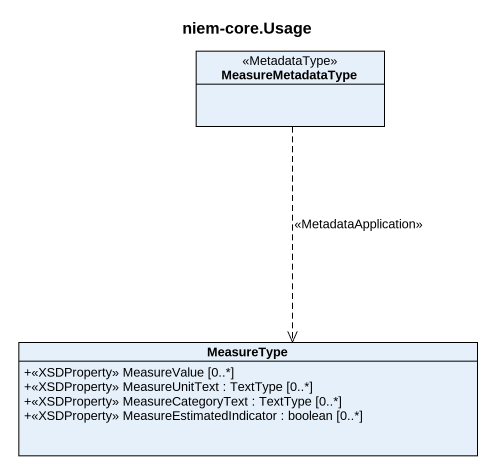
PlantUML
@startuml
title niem-core.Usage
hide circle
hide empty members
skinparam classAttributeIconSize 0
class MeasureMetadataType <<MetadataType>>
class MeasureType {
  +<<XSDProperty>> MeasureValue [0..*]
  +<<XSDProperty>> MeasureUnitText : TextType [0..*]
  +<<XSDProperty>> MeasureCategoryText : TextType [0..*]
  +<<XSDProperty>> MeasureEstimatedIndicator : boolean [0..*]
}
MeasureMetadataType ..> MeasureType : <<MetadataApplication>>
@enduml
